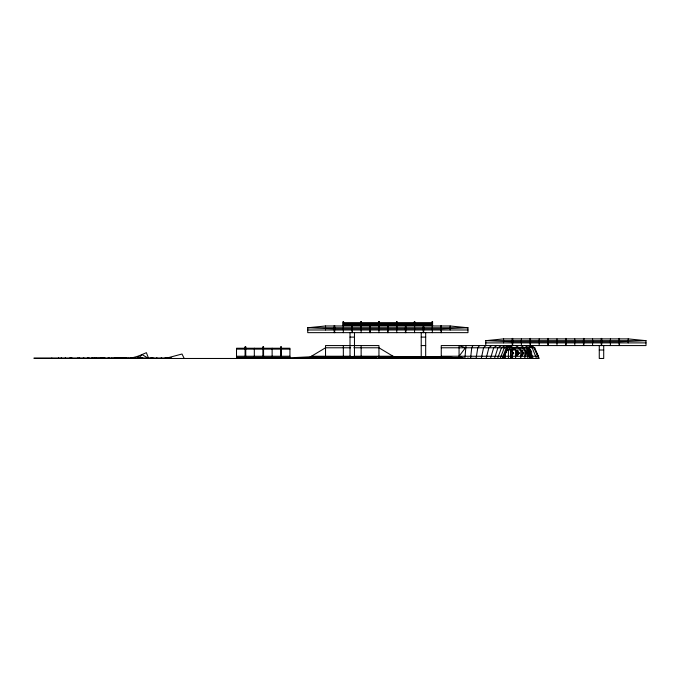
<?xml version="1.0" encoding="UTF-8"?>
<svg xmlns="http://www.w3.org/2000/svg" width="680" height="680" viewBox="0 0 680 680"><rect width="100%" height="100%" fill="white"/><g stroke="black" fill="none" stroke-linecap="round" stroke-linejoin="round"><path stroke-width="1.02" d="M336.659 358.471L335.546 358.471M354.458 358.471L353.353 358.471M452.379 358.471L451.273 358.471M51.731 358.471L51.825 358.028M87.337 358.471L87.354 358.028M87.388 358.028L87.414 358.471L87.686 358.028M337.764 358.471L338.887 358.25L336.906 358.079M355.572 358.471L356.694 358.25M453.492 358.471L454.614 358.471M318.852 358.471L317.747 358.471M461.065 357.918L459.06 358.471L459.06 345.567L465.452 347.786L459.06 356.243L464.865 358.471L466.029 345.567M116.195 358.471L116.229 358.028M116.34 358.471L116.798 358.028M151.394 358.028L151.946 358.471L151.988 358.028M529.847 355.411L529.831 350.429L529.831 355.827L530.094 353.132M470.577 358.471L471.733 347.786L472.889 345.567M476.085 358.471L477.793 347.786L479.502 345.567M58.48 358.471L58.556 358.028M61.098 358.471L61.174 358.028M91.766 358.471L91.843 358.028M94.384 358.471L94.452 358.028M481.304 358.471L483.539 347.786L485.767 345.567L485.767 340.671L503.574 338.887L512.252 338.887M486.149 358.471L488.861 347.786L491.581 345.567M490.518 358.471L493.671 347.786L496.825 345.567M65.05 358.471L65.195 358.028M70.235 358.471L70.38 358.028M96.05 358.471L96.195 358.028L96.517 358.471M101.379 358.028L101.235 358.471L101.779 358.028M120.369 358.471L120.513 358.028M125.553 358.471L125.706 358.028M156.553 358.471L156.706 358.028M497.59 358.471L501.458 347.786L505.317 345.567M503.574 358.471L508.019 347.786L512.473 345.567L507.594 347.786L503.175 358.471L507.594 347.786L512.014 345.567M500.165 358.471L504.288 347.786L508.41 345.567M502.035 358.471L506.345 347.786L510.654 345.567M71.391 358.471L71.604 358.028M79.059 358.471L79.271 358.028M100.181 358.471L100.394 358.028M107.848 358.471L108.06 358.028L107.729 358.471M77.392 358.471L77.673 358.028M104.099 358.471L104.38 358.028M114.112 358.471L114.393 358.028M124.126 358.471L124.406 358.028M133.586 358.028L134.147 358.471L134.428 358.028M160.854 358.471L161.135 358.028M315.664 358.471L316.786 356.694L319.09 358.471L321.087 356.694L325.074 357.399M521.96 355.427L523.472 353.141L521.96 350.846M82.96 358.471L83.3 358.028M95.157 358.471L95.497 358.028M119.927 358.471L120.267 358.028M87.992 358.471L88.391 358.028M102.161 358.471L102.553 358.028M111.01 358.471L111.409 358.028M125.18 358.471L125.57 358.028M127.347 358.471L127.738 358.028M141.517 358.471L141.916 358.028M164.534 358.471L164.934 358.028M510.467 347.786L508.41 350.013L508.41 358.471M512.805 347.786L510.654 350.013L510.654 358.471M512.371 354.28L513.502 353.141L512.371 351.993M512.431 354.493L513.757 353.141L512.431 351.789M92.412 358.471L92.854 358.028M108.298 358.471L108.74 358.028M113.892 358.471L114.333 358.028M512.014 350.013L514.225 347.786L512.473 350.013L512.473 358.471M514.7 347.786L511.139 351.348L511.139 358.471M96.127 358.471L96.611 358.028M113.475 358.471L113.959 358.028M133.662 358.471L134.147 358.028L134.147 358.471M147.178 358.471L147.662 358.028M167.365 358.471L167.85 358.028M99.084 358.471L99.603 358.028M117.597 358.471L118.116 358.028M118.762 358.028L118.244 358.471L117.768 358.028M136.756 358.471L137.275 358.028M120.19 358.028L119.654 358.471L119.144 358.028M120.59 358.471L121.133 358.028M139 358.471L139.544 358.028M131.368 358.471L131.911 358.028M150.739 358.471L151.274 358.028M169.15 358.471L169.685 358.028M102.544 358.471L103.097 358.028M120.505 358.471L121.057 358.028M122.408 358.471L122.961 358.028M140.369 358.471L140.921 358.028M102.986 358.471L103.547 358.028M120.794 358.471L121.346 358.028M123.573 358.028L123.02 358.471L122.459 358.028M131.92 358.471L132.472 358.028M140.819 358.471L141.381 358.028M149.727 358.471L150.28 358.028M151.946 358.471L152.507 358.028M169.754 358.471L170.306 358.028M361.335 358.471L363.664 356.694L365.406 358.471M381.463 358.471L383.792 356.694L386.113 358.471M501.432 345.567L497.896 347.786L494.589 358.25M309.952 357.136L325.533 347.786L350.668 347.786M445.706 358.471L445.706 356.694L312.179 356.694L312.179 358.471L316.786 356.694M334.594 358.471L339.201 356.694L342.133 357.357M368.671 357.399L370.515 356.694M388.322 358.471L392.929 356.694L394.765 357.399M138.04 356.243L146.387 352.682L148.614 358.471L142.214 354.688L138.04 358.471L138.04 356.243L129.693 358.471M165.299 358.471L181.994 354.017L184.22 358.471M370.32 358.471L372.266 357.96M374.212 357.45L377.128 356.694L378.837 357.28M394.935 358.471L401.744 356.694L404.668 357.45M317.416 357.944L312.179 358.471L321.087 356.694L323.841 357.357M338.887 358.471L340.867 358.079M344.82 357.28L347.786 356.694L350.888 357.28M372.512 358.079L376.474 358.079M380.426 357.28L383.392 356.694L386.257 357.45M401.2 358.471L410.1 356.694L415.233 357.374M378.369 358.471L381.327 357.986M385.262 357.34L389.207 356.694L392.25 357.357M407.005 358.471L417.843 356.694L421.787 357.34M317.237 357.944L312.179 358.471L317.424 357.731M320.577 357.28L324.768 356.694L327.641 357.28M342.575 358.471L345.721 358.028M350.965 357.28L355.164 356.694L359.219 357.399M381.871 358.471L385.016 358.028M390.26 357.28L394.459 356.694L398.233 357.399M412.258 358.471L424.847 356.694L429.046 357.28M384.94 358.471L388.977 357.96M394.017 357.323L399.067 356.694L402.917 357.34M416.865 358.471L430.993 356.694L436.041 357.323M312.179 358.471L317.322 357.875M322.464 357.28L327.599 356.694L330.488 357.357M345.406 358.471L349.512 357.995M355.683 357.28L360.825 356.694L364.939 357.399M387.524 358.471L391.637 357.995M397.808 357.28L402.942 356.694L406.801 357.28M420.75 358.471L436.169 356.694L441.312 357.28M389.589 358.471L393.703 358.028M399.865 357.357L406.036 356.694L410.15 357.28M423.844 358.471L440.291 356.694L446.454 357.357M323.306 357.323L329.375 356.694L332.469 357.28M347.183 358.471L351.228 358.054M358.309 357.323L364.378 356.694L368.271 357.399M391.085 358.471L395.131 358.054M402.212 357.323L408.28 356.694L413.245 357.374M426.088 358.471L443.284 356.694L449.352 357.323M334.212 325.983L325.533 325.983L307.734 327.76L307.734 332.656L467.967 332.656L467.967 327.76L450.16 325.983L441.481 325.983M323.705 357.323L329.987 356.694L332.953 357.28M351.976 358.054L346.673 358.471M359.312 357.323L365.594 356.694L368.56 357.28M391.995 358.471L396.491 358.054M403.418 357.323L410.1 356.694L413.066 357.28M427.448 358.471L445.706 356.694M276.573 358.471L312.179 356.694M294.38 358.471L329.987 356.694L332.877 357.28M303.28 358.471L356.694 356.694L356.694 358.471M254.32 358.028L236.512 358.471L236.512 348.236L245.08 348.236M512.014 356.243L505.317 356.26M343.12 322.643L432.582 322.643M343.12 323.756L432.582 323.756M343.12 324.309L432.582 324.309M343.12 325.423L432.582 325.423M334.662 325.983L352.019 325.983M352.461 325.983L369.818 325.983M370.269 325.983L387.625 325.983M388.067 325.983L405.425 325.983M405.875 325.983L423.232 325.983M423.674 325.983L441.039 325.983M334.212 327.318L334.662 327.318M352.019 327.318L352.461 327.318M369.818 327.318L370.269 327.318M387.625 327.318L388.067 327.318M405.425 327.318L405.875 327.318M423.232 327.318L423.674 327.318M441.039 327.318L441.481 327.318M334.212 327.76L307.734 327.76L334.212 328.874M334.662 327.76L352.019 327.76M352.461 327.76L369.818 327.76M370.269 327.76L387.625 327.76M388.067 327.76L405.425 327.76M405.875 327.76L423.232 327.76M423.674 327.76L441.039 327.76M441.481 327.76L467.967 327.76L441.481 328.874M334.212 328.686L334.662 328.686M352.019 328.686L352.461 328.686M369.818 328.686L370.269 328.686M387.625 328.686L388.067 328.686M405.425 328.686L405.875 328.686M423.232 328.686L423.674 328.686M441.039 328.686L441.481 328.686M334.662 328.874L352.019 328.874M352.461 328.874L369.818 328.874M370.269 328.874L387.625 328.874M388.067 328.874L405.425 328.874M405.875 328.874L423.232 328.874M423.674 328.874L441.039 328.874M307.734 329.987L334.212 329.987M334.662 329.987L352.019 329.987M352.461 329.987L369.818 329.987M370.269 329.987L387.625 329.987M388.067 329.987L405.425 329.987M405.875 329.987L423.232 329.987M423.674 329.987L441.039 329.987M441.481 329.987L467.967 329.987M350.013 337.11L354.467 337.11M421.226 337.11L425.68 337.11M512.694 338.887L530.052 338.887M530.502 338.887L547.859 338.887M548.301 338.887L565.658 338.887M566.108 338.887L583.465 338.887M583.908 338.887L601.264 338.887M601.715 338.887L619.072 338.887M619.514 338.887L628.192 338.887L646 340.671L646 345.567L441.26 345.567L441.26 358.471M512.252 340.221L512.694 340.221M530.052 340.221L530.502 340.221M547.859 340.221L548.301 340.221M565.658 340.221L566.108 340.221M583.465 340.221L583.908 340.221M601.264 340.221L601.715 340.221M619.072 340.221L619.514 340.221M512.252 340.671L485.767 340.671L512.252 341.776M512.694 340.671L530.052 340.671M530.502 340.671L547.859 340.671M548.301 340.671L565.658 340.671M566.108 340.671L583.465 340.671M583.908 340.671L601.264 340.671M601.715 340.671L619.072 340.671M619.514 340.671L646 340.671L619.514 341.776M512.252 341.598L512.694 341.598M530.052 341.598L530.502 341.598M547.859 341.598L548.301 341.598M565.658 341.598L566.108 341.598M583.465 341.598L583.908 341.598M601.264 341.598L601.715 341.598M619.072 341.598L619.514 341.598M512.694 341.776L530.052 341.776M530.502 341.776L547.859 341.776M548.301 341.776L565.658 341.776M566.108 341.776L583.465 341.776M583.908 341.776L601.264 341.776M601.715 341.776L619.072 341.776M485.767 342.89L512.252 342.89M512.694 342.89L530.052 342.89M530.502 342.89L547.859 342.89M548.301 342.89L565.658 342.89M566.108 342.89L583.465 342.89M583.908 342.89L601.264 342.89M601.715 342.89L619.072 342.89M619.514 342.89L646 342.89M421.226 345.567L425.68 345.567M245.08 347.344L245.752 347.344M262.888 347.344L263.56 347.344M280.695 347.344L281.358 347.344M353.812 347.786L378.947 347.786L394.527 357.136M441.26 347.786L534.726 347.786L539.181 358.471L34 358.471L34 358.028L171.419 358.028L171.981 358.471M513.562 348.015L524.713 348.015L520.769 345.567M245.752 348.236L262.888 348.236M263.56 348.236L280.695 348.236M281.358 348.236L289.926 348.236L289.926 358.471L272.127 358.028M236.512 349.12L289.926 349.12M506.345 350.013L530.273 350.013L530.273 358.471M599.267 350.013L603.712 350.013M236.512 356.243L245.08 356.243M245.752 356.243L262.888 356.243M263.56 356.243L280.695 356.243M281.358 356.243L289.926 356.243M311.44 356.243L350.668 356.243M353.812 356.243L393.04 356.243M441.26 356.243L504.5 356.243M511.139 356.243L531.615 356.243M532.27 356.243L538.254 356.243L538.552 358.471L534.131 347.786L530.273 345.567L534.726 347.786M236.512 357.357L289.926 357.357M236.512 358.028L289.926 358.028M312.179 358.25L311.066 358.471M325.533 358.25L324.42 358.471M329.987 358.25L328.874 358.471M343.341 358.25L342.227 358.471M361.139 358.25L360.026 358.471M365.594 358.25L364.48 358.471M374.493 358.25L373.379 358.471M378.947 358.25L377.833 358.471M445.706 358.25L444.592 358.471M470.73 358.25L479.502 358.471M511.139 358.25L514.02 358.471M515.559 358.25L516.851 358.471M520.736 358.25L521.764 358.471M524.858 358.25L525.606 358.471M527.85 358.25L528.3 358.471M530.273 358.25L531.615 358.25M445.102 356.694L463.513 358.471M451.375 357.527L460.479 358.471M451.596 357.918L456.739 358.471M447.474 357.995L451.588 358.471M441.082 357.96L445.119 358.471M409.649 356.694L414.74 357.374M419.832 358.062L422.883 358.471M420.376 358.062L423.453 358.471M418.2 358.062L421.183 358.471M434.291 358.028L437.444 358.471M415.284 358.028L418.37 358.471M411.621 358.028L414.511 358.471M425.731 357.986L428.689 358.471M406.767 357.986L409.657 358.471M368.024 357.935L372.266 358.471M362.253 357.935L365.296 358.471M328.075 357.935L332.214 358.471M371.195 357.935L374.111 358.471L372.224 358.079M401.064 357.935L403.903 358.471M355.019 358.079L357.085 358.471L355.164 356.694L357.858 357.45M336.6 358.079L338.657 358.471L336.727 358.079M417.027 358.079L419.007 358.471M367.243 357.28L364.378 356.694L367.26 357.45M371.067 358.079L372.98 358.471M331.355 357.28L329.375 356.694L332.248 357.28M336.065 358.079L337.977 358.471M331.457 358.079L333.37 358.471L331.449 357.875M368.433 357.28L365.594 356.694L365.594 358.471M467.627 358.062L469.523 358.471M395.301 358.028L397.332 358.471M345.066 358.028L347.021 358.471L347.786 356.694L349.571 357.399M363.715 357.357L360.825 356.694L362.61 357.399M366.605 358.028L368.534 358.471M333.378 358.028L335.308 358.471L333.336 357.875M329.375 356.694L332.18 357.357M334.985 358.028L336.855 358.471M326.604 358.028L328.44 358.471M406.615 357.96L408.561 358.471M369.18 357.96L371.11 358.471M388.161 357.96L390.074 358.25L388.96 358.471M359.661 357.96L361.454 358.471M324.768 356.694L327.471 357.45M329.264 357.96L331.067 358.471M331.925 357.28L329.987 356.694L329.987 358.471M333.854 357.875L335.793 358.471M327.599 356.694L329.519 357.28M380.536 357.875L383.392 358.471M322.864 357.399L321.087 356.694L322.405 358.471M529.703 345.567L534.131 347.786L538.254 356.243M527.884 345.567L532.193 347.786L536.503 358.471M524.892 345.567L529.014 347.786L529.737 349.664M515.593 345.567L519.129 347.786M510.229 346.12L512.601 347.786M339.201 356.694L341.504 358.471M530.273 350.013L527.459 347.786L529.669 350.013L529.669 358.471M153.62 358.028L154.173 358.471M142.494 358.028L143.046 358.471M124.686 358.028L125.247 358.471L124.967 358.028M104.66 358.028L105.213 358.471L104.933 358.028M142.026 358.028L142.579 358.471M124.066 358.028L124.619 358.471M104.201 358.028L104.754 358.471M170.773 358.028L171.317 358.471M152.362 358.028L152.906 358.471M132.999 358.028L133.535 358.471M140.615 358.028L141.159 358.471M121.269 358.028L121.805 358.471M102.859 358.028L103.394 358.471M138.304 358.028L138.814 358.471M119.791 358.028L120.309 358.471M100.632 358.028L101.15 358.471M168.827 358.028L169.311 358.471M148.639 358.028L149.124 358.471M131.274 358.028L131.758 358.471M135.116 358.028L135.601 358.471M115.404 358.471L114.928 358.028L115.234 358.471M97.58 358.028L98.056 358.471M528.054 347.786L531.615 351.348L531.615 358.471M131.112 358.028L131.555 358.471M115.218 358.028L115.659 358.471M109.633 358.028L110.075 358.471M93.738 358.028L94.18 358.471M525.7 347.786L527.85 350.013L527.85 358.471M522.792 347.786L524.858 350.013L524.858 358.471M165.725 358.028L166.124 358.471M142.706 358.028L143.106 358.471M128.537 358.028L128.928 358.471M126.361 358.028L126.752 358.471M112.192 358.028L112.591 358.471M103.343 358.028L103.734 358.471M89.173 358.028L89.573 358.471M518.806 347.786L520.736 350.013L520.736 358.471M513.791 347.786L515.559 350.013L515.559 358.471M120.946 358.028L121.286 358.471M108.749 358.028L109.089 358.471M83.98 358.028L84.32 358.471M161.695 358.028L161.976 358.471M134.988 358.028L135.269 358.471M88.247 358.028L88.528 358.471M78.234 358.028L78.506 358.471M525.75 350.846L526.847 353.141M108.494 358.028L108.706 358.471M100.827 358.028L101.04 358.471M79.696 358.028L79.909 358.471M72.029 358.028L72.241 358.471M531.548 354.365L533.129 358.471M156.995 358.028L157.139 358.471M125.995 358.028L126.14 358.471M120.802 358.028L120.946 358.471M101.668 358.028L101.813 358.471M96.484 358.028L96.628 358.471M70.669 358.028L70.814 358.471M65.484 358.028L65.628 358.471M529.057 353.132L528.394 350.846L528.394 355.427M94.605 358.028L94.673 358.471M91.987 358.028L92.055 358.471M61.319 358.028L61.387 358.471M58.701 358.028L58.778 358.471M152.056 358.028L152.099 358.471M116.45 358.028L116.484 358.471M385.628 358.471L384.506 358.471M366.716 358.471L367.82 358.471M628.192 338.887L628.192 342.89M619.514 345.567L619.514 338.445L619.072 338.445L619.072 345.567M610.394 338.887L610.394 345.567M603.712 345.567L603.712 358.471L599.267 358.471L599.267 345.567M601.715 345.567L601.715 338.445L601.264 338.445L601.264 345.567M592.586 338.887L592.586 345.567M583.908 345.567L583.908 338.445L583.465 338.445L583.465 345.567M574.787 338.887L574.787 345.567M566.108 345.567L566.108 338.445L565.658 338.445L565.658 345.567M556.979 338.887L556.979 345.567M548.301 345.567L548.301 338.445L547.859 338.445L547.859 345.567M539.181 338.887L539.181 345.567M532.5 345.567L532.5 347.344M530.502 345.567L530.502 338.445L530.052 338.445L530.052 345.567M529.21 358.471L528.76 358.471M527.102 358.471L526.354 358.471M523.829 358.471L522.792 358.471M521.373 338.887L521.373 345.567M519.443 358.471L518.152 358.471M512.694 345.567L512.694 338.445L512.252 338.445L512.252 345.567M510.952 358.471L506.863 358.471M506.09 358.471L503.379 358.471M505.317 353.132L505.317 358.471M503.574 338.887L503.574 342.89M502.41 358.471L500.48 358.471M500.285 358.471L499.129 358.471M498.542 358.471L487.067 358.471M486.54 358.471L483.361 358.471M482.638 358.471L479.697 358.471M470.483 358.471L457.725 358.471M456.833 358.471L455.727 358.471M450.16 325.983L450.16 329.987M450.16 358.471L449.046 358.471M447.933 358.471L446.819 358.471M443.488 358.471L442.374 358.471M441.481 332.656L441.481 325.533L441.039 325.533L441.039 332.656M432.582 325.983L432.582 321.529L432.131 321.529L432.131 325.983M432.352 321.529L432.352 332.656M425.68 332.656L425.68 357.476M423.674 332.656L423.674 325.533L423.232 325.533L423.232 332.656M421.226 332.656L421.226 357.476M414.774 325.983L414.774 321.529L414.332 321.529L414.332 325.983M414.553 321.529L414.553 332.656M410.1 356.694L410.1 358.471M405.875 332.656L405.875 325.533L405.425 325.533L405.425 332.656M396.975 325.983L396.975 321.529L396.525 321.529L396.525 325.983M396.746 321.529L396.746 332.656M394.527 358.471L393.414 358.471M392.3 358.471L391.187 358.471M388.067 332.656L388.067 325.533L387.625 325.533L387.625 332.656M387.846 358.471L386.733 358.471M381.174 358.471L380.06 358.471M379.168 325.983L379.168 321.529L378.726 321.529L378.726 325.983M378.947 321.529L378.947 332.656M378.947 358.471L378.947 345.567L325.533 345.567L325.533 358.471M376.72 358.471L375.606 358.471M374.493 358.471L374.493 356.694L319.974 358.471M370.269 332.656L370.269 325.533L369.818 325.533L369.818 332.656M370.048 358.471L368.934 358.471M363.366 358.471L362.253 358.471M361.361 325.983L361.361 321.529L360.918 321.529L360.918 325.983M361.139 321.529L361.139 332.656M361.139 345.567L361.139 358.471M358.912 358.471L357.808 358.471M354.467 332.656L354.467 357.476M352.461 332.656L352.461 325.533L352.019 325.533L352.019 332.656M352.24 358.471L351.126 358.471M350.013 332.656L350.013 357.476M350.013 358.471L348.899 358.471M345.567 358.471L344.454 358.471M343.561 325.983L343.561 321.529L343.12 321.529L343.12 325.983M343.341 321.529L343.341 332.656M343.341 345.567L343.341 358.471M341.113 358.471L340 358.471M334.662 332.656L334.662 325.533L334.212 325.533L334.212 332.656M334.433 358.471L333.327 358.471M327.76 358.471L326.647 358.471M325.533 325.983L325.533 329.987M323.306 358.471L322.192 358.471M316.633 358.471L315.52 358.471M314.406 358.471L313.293 358.471M309.952 358.471L308.848 358.471M281.358 358.471L281.358 346.673L280.695 346.673L280.695 358.471M272.127 348.236L272.127 358.471M263.56 358.471L263.56 346.673L262.888 346.673L262.888 358.471M254.32 348.236L254.32 358.471M245.752 358.471L245.752 346.673L245.08 346.673L245.08 358.471M98.541 358.028L98.541 358.471M69.606 358.028L69.606 358.471M529.134 353.132L528.351 355.844L528.343 350.429L529.134 353.132M526.975 353.141L525.674 355.844L525.674 350.429L526.975 353.141M523.651 353.141L521.866 355.844L521.866 350.429L523.651 353.141M519.001 353.141L517.097 355.427L517.097 350.846L519.001 353.141M519.222 353.141L516.979 355.844L516.979 350.429L519.222 353.141M130.228 358.028L129.786 358.471L130.305 358.028M122.715 358.471L122.162 358.028L122.748 358.471"/></g></svg>
